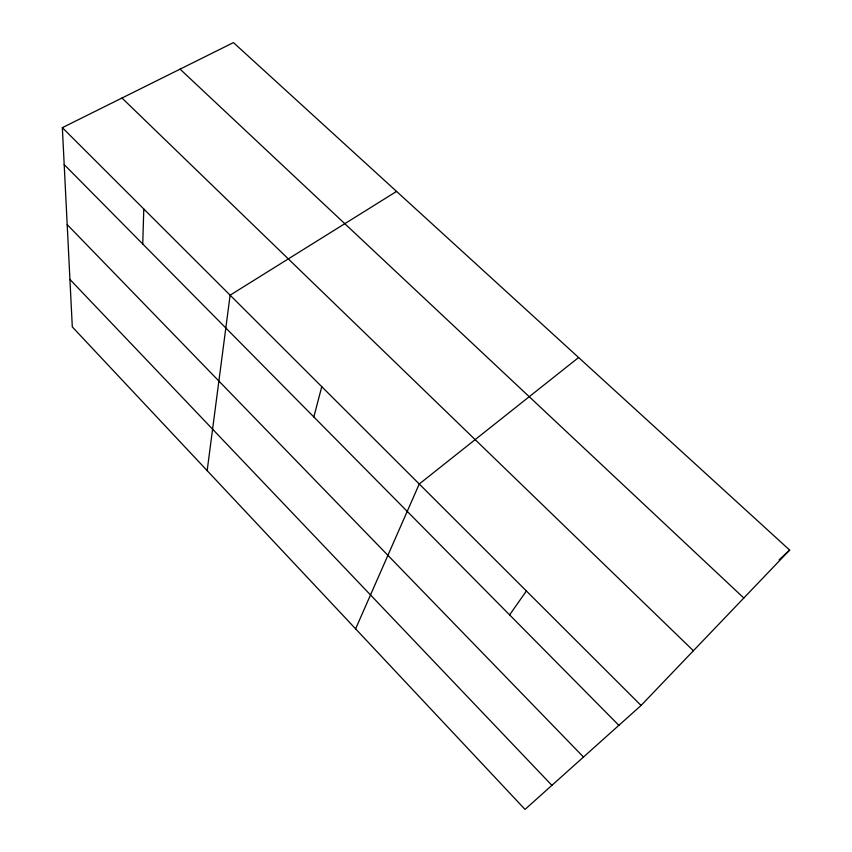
<?xml version="1.0" encoding="UTF-8"?>
<svg xmlns="http://www.w3.org/2000/svg" width="852" height="852" viewBox="0 0 852 852"><rect width="100%" height="100%" fill="white"/><g stroke="black" fill="none" stroke-linecap="round" stroke-linejoin="round"><path stroke-width="1.28" d="M142.742 244.002L143.796 208.985M207.164 470.634L230.115 295.175L396.563 191.423M313.834 416.958L321.768 386.68M355.614 628.84L419.248 484L578.604 357.52M509.613 614.878L526.398 590.979M641.066 705.467L789.655 550.083L233.459 42.6L62.345 127.662L72.303 326.912L525.034 809.4L641.066 705.467L62.345 127.662M779.111 559.87L789.655 550.083M180.07 69.14L743.807 598.019M121.985 98.012L693.4 650.736M64.198 164.585L618.871 725.34M67.191 224.608L583.492 757.034M69.928 279.424L551.894 785.342"/></g></svg>
